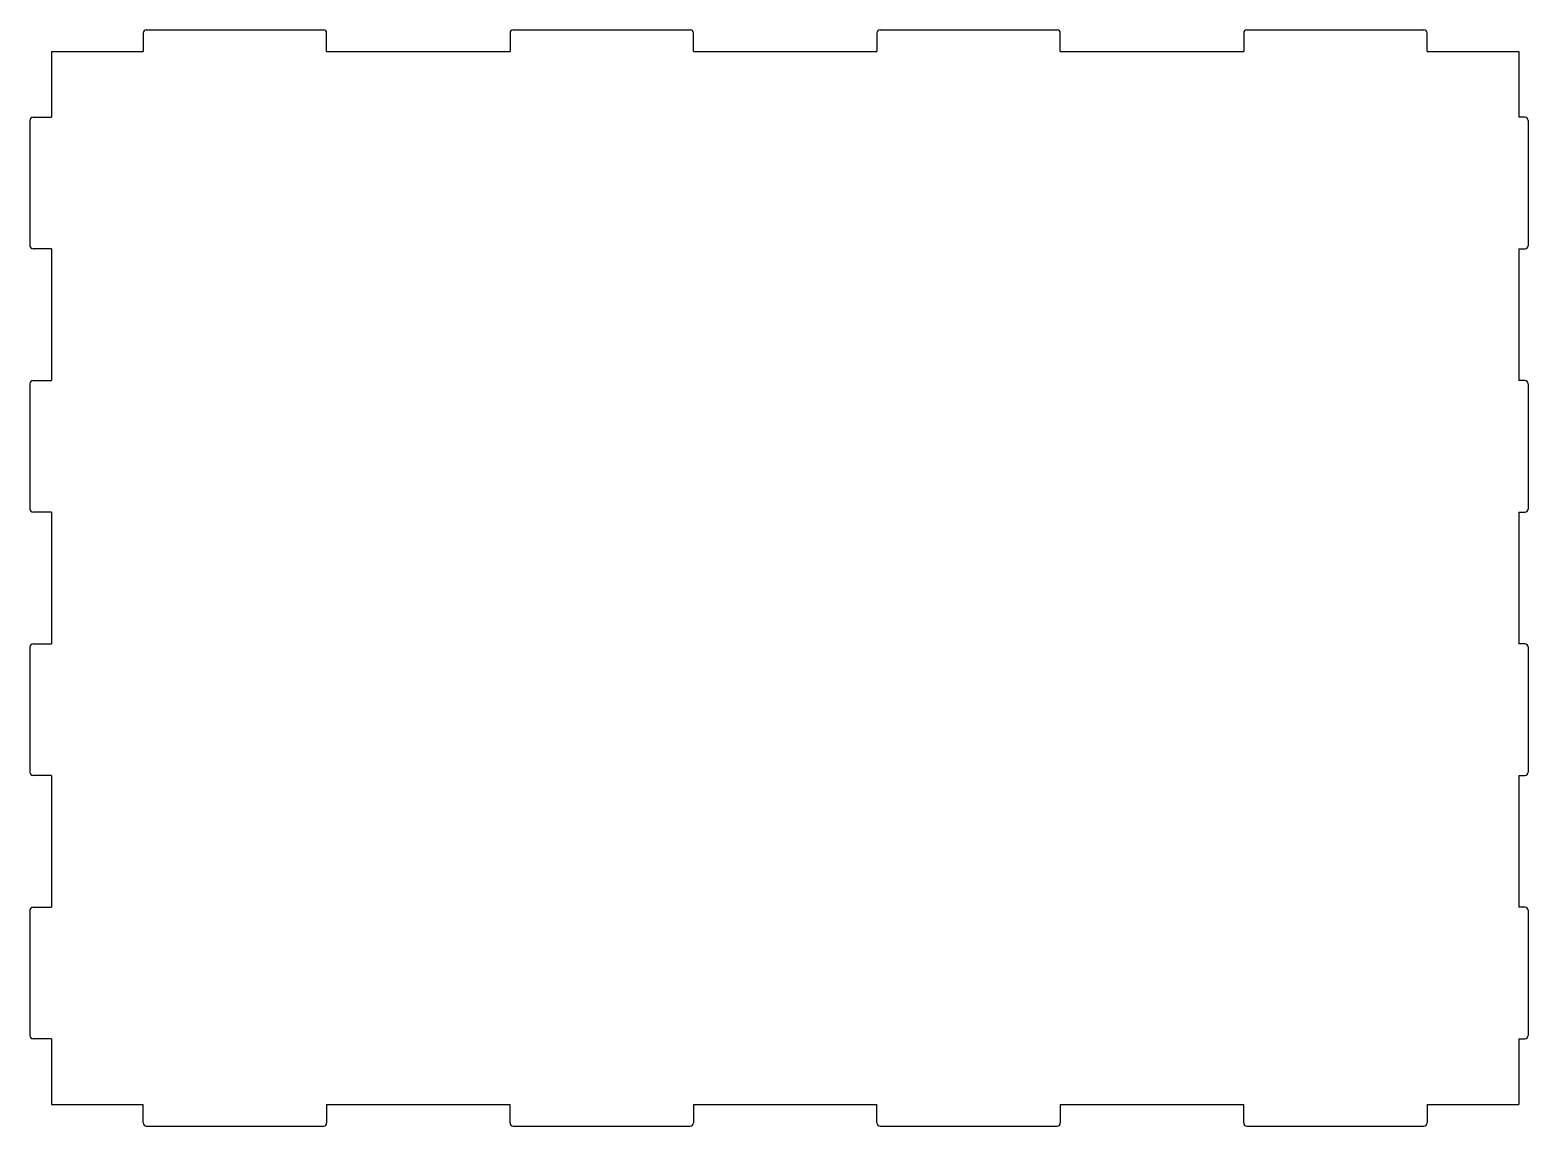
# Model space of a CAD drawing. Header units: millimetres. Extents: x 0 to 948, y 0 to 693.
import ezdxf

# ---------------------------------------------------------------- set-up
doc = ezdxf.new("R2010")
doc.units = ezdxf.units.MM
doc.layers.add('SheetCutProfiles', color=7, linetype='CONTINUOUS')

msp = doc.modelspace()

# ---------------------------------------------------------------- linework, layer by layer
at = {"layer": 'SheetCutProfiles'}
for p, q in [((73.625, 693.4), (185.675, 693.4)), ((305.725, 693.4), (417.775, 693.4)), ((537.825, 693.4), (649.875, 693.4)), ((769.925, 693.4), (881.975, 693.4)), ((71.625, 691.4), (71.625, 679.8)), ((187.675, 679.8), (187.675, 691.4)), ((303.725, 691.4), (303.725, 679.8)), ((419.775, 679.8), (419.775, 691.4)), ((535.825, 691.4), (535.825, 679.8)), ((651.875, 679.8), (651.875, 691.4)), ((767.925, 691.4), (767.925, 679.8)), ((883.975, 679.8), (883.975, 691.4)), ((13.6, 679.8), (71.625, 679.8)), ((13.6, 679.8), (13.6, 638.1625)), ((187.675, 679.8), (303.725, 679.8)), ((419.775, 679.8), (535.825, 679.8)), ((651.875, 679.8), (767.925, 679.8)), ((883.975, 679.8), (942, 679.8)), ((942, 679.8), (942, 638.1625)), ((0, 636.1625), (0, 556.8875)), ((2, 638.1625), (13.6, 638.1625)), ((945.8, 638.1625), (942, 638.1625)), ((947.8, 636.1625), (947.8, 556.8875)), ((13.6, 554.8875), (2, 554.8875)), ((13.6, 554.8875), (13.6, 471.6125)), ((942, 554.8875), (942, 471.6125)), ((942, 554.8875), (945.8, 554.8875)), ((0, 469.6125), (0, 390.3375)), ((2, 471.6125), (13.6, 471.6125)), ((945.8, 471.6125), (942, 471.6125)), ((947.8, 469.6125), (947.8, 390.3375)), ((13.6, 388.3375), (2, 388.3375)), ((13.6, 388.3375), (13.6, 305.0625)), ((942, 388.3375), (942, 305.0625)), ((942, 388.3375), (945.8, 388.3375)), ((2, 305.0625), (13.6, 305.0625)), ((945.8, 305.0625), (942, 305.0625)), ((0, 303.0625), (0, 223.7875)), ((947.8, 303.0625), (947.8, 223.7875)), ((13.6, 221.7875), (2, 221.7875)), ((13.6, 221.7875), (13.6, 138.5125)), ((942, 221.7875), (942, 138.5125)), ((942, 221.7875), (945.8, 221.7875)), ((0, 136.5125), (0, 57.2375)), ((2, 138.5125), (13.6, 138.5125)), ((945.8, 138.5125), (942, 138.5125)), ((947.8, 136.5125), (947.8, 57.2375)), ((13.6, 55.2375), (2, 55.2375)), ((13.6, 55.2375), (13.6, 13.6)), ((942, 55.2375), (942, 13.6)), ((942, 55.2375), (945.8, 55.2375)), ((13.6, 13.6), (71.625, 13.6)), ((71.625, 2), (71.625, 13.6)), ((187.675, 13.6), (187.675, 2)), ((187.675, 13.6), (303.725, 13.6)), ((303.725, 2), (303.725, 13.6)), ((419.775, 13.6), (419.775, 2)), ((419.775, 13.6), (535.825, 13.6)), ((535.825, 2), (535.825, 13.6)), ((651.875, 13.6), (651.875, 2)), ((651.875, 13.6), (767.925, 13.6)), ((767.925, 2), (767.925, 13.6)), ((883.975, 13.6), (883.975, 2)), ((883.975, 13.6), (942, 13.6)), ((73.625, 0), (185.675, 0)), ((305.725, 0), (417.775, 0)), ((537.825, 0), (649.875, 0)), ((769.925, 0), (881.975, 0))]:
    msp.add_line(p, q, dxfattribs=at)
for centre, start, end in [((73.625, 691.4), 90, 180), ((185.675, 691.4), 0, 90), ((305.725, 691.4), 90, 180), ((417.775, 691.4), 0, 90), ((537.825, 691.4), 90, 180), ((649.875, 691.4), 0, 90), ((769.925, 691.4), 90, 180), ((881.975, 691.4), 0, 90), ((2, 636.1625), 90, 180), ((945.8, 636.1625), 0, 90), ((2, 556.8875), 180, -90), ((945.8, 556.8875), -90, 0), ((2, 469.6125), 90, 180), ((945.8, 469.6125), 0, 90), ((2, 390.3375), 180, -90), ((945.8, 390.3375), -90, 0), ((2, 303.0625), 90, 180), ((945.8, 303.0625), 0, 90), ((2, 223.7875), 180, -90), ((945.8, 223.7875), -90, 0), ((2, 136.5125), 90, 180), ((945.8, 136.5125), 0, 90), ((2, 57.2375), 180, -90), ((945.8, 57.2375), -90, 0), ((73.625, 2), 180, -90), ((185.675, 2), -90, 0), ((305.725, 2), 180, -90), ((417.775, 2), -90, 0), ((537.825, 2), 180, -90), ((649.875, 2), -90, 0), ((769.925, 2), 180, -90), ((881.975, 2), -90, 0)]:
    msp.add_arc(centre, 2, start, end, dxfattribs=at)

doc.saveas('drawing.dxf')
